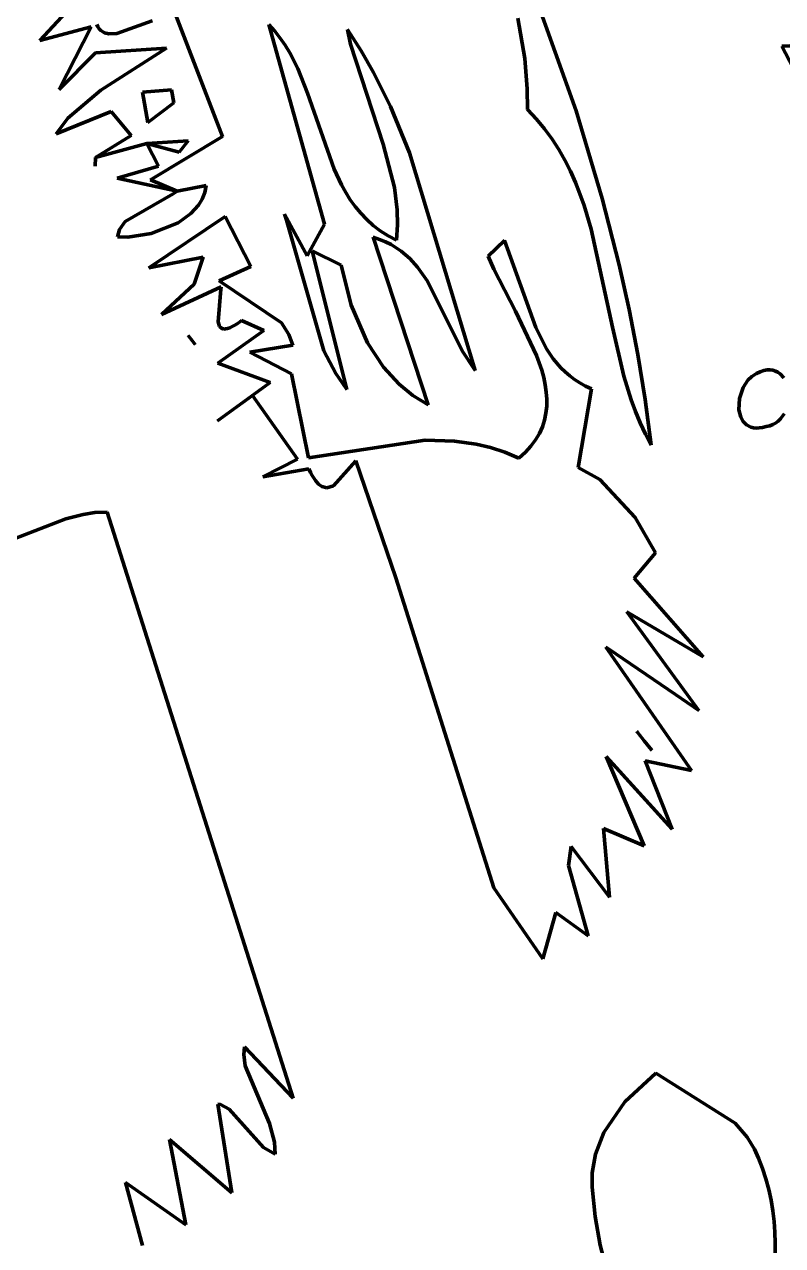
# Model space of a CAD drawing. Header units: millimetres. Extents: x 0 to 9.3, y 0 to 12.
# Drawn here: x 3.351 to 3.944, y 4.399 to 5.352 of the extents above; entities that cross this region are included whole.
import ezdxf

# ---------------------------------------------------------------- set-up
doc = ezdxf.new("R2010")
doc.units = ezdxf.units.MM
doc.layers.add('color#000000ff', color=7, linetype='CONTINUOUS', lineweight=100)
doc.layers.add('color#ffffffff', color=7, linetype='CONTINUOUS', lineweight=100)

msp = doc.modelspace()

# ---------------------------------------------------------------- linework, layer by layer
at = {"layer": 'color#000000ff'}
for p, q in [((3.78232, 5.28474), (3.69814, 5.52019)), ((3.50598, 5.26462), (3.44474, 5.42381)), ((3.40382, 5.38323), (3.3633, 5.33946)), ((3.73671, 5.35701), (3.74204, 5.32564)), ((3.3633, 5.33946), (3.40334, 5.35016)), ((3.40334, 5.35016), (3.37846, 5.30132)), ((3.40871, 5.35028), (3.40796, 5.35216)), ((3.40968, 5.3487), (3.40871, 5.35028)), ((3.41085, 5.34742), (3.40968, 5.3487)), ((3.41374, 5.34565), (3.41085, 5.34742)), ((3.4511, 5.35493), (3.42341, 5.34509)), ((3.54224, 5.35208), (3.58573, 5.19615)), ((3.54686, 5.34693), (3.54224, 5.35208)), ((3.61433, 5.33161), (3.60369, 5.34823)), ((3.60369, 5.34823), (3.60596, 5.33675)), ((3.41725, 5.34484), (3.41374, 5.34565)), ((3.42341, 5.34509), (3.41725, 5.34484)), ((3.55109, 5.34152), (3.54686, 5.34693)), ((3.55495, 5.33588), (3.55109, 5.34152)), ((3.37846, 5.30132), (3.40675, 5.32986)), ((3.40675, 5.32986), (3.4622, 5.33366)), ((3.4622, 5.33366), (3.41094, 5.30091)), ((3.55849, 5.33003), (3.55495, 5.33588)), ((3.56474, 5.31779), (3.55849, 5.33003)), ((3.60596, 5.33675), (3.63161, 5.25857)), ((3.62407, 5.31453), (3.61433, 5.33161)), ((3.98265, 5.33684), (3.94295, 5.33508)), ((3.94295, 5.33508), (3.96658, 5.28975)), ((3.74204, 5.32564), (3.74409, 5.30176)), ((3.57251, 5.29843), (3.56474, 5.31779)), ((3.63713, 5.28818), (3.62407, 5.31453)), ((3.41094, 5.30091), (3.38526, 5.27893)), ((3.44358, 5.29936), (3.46624, 5.30095)), ((3.46624, 5.30095), (3.46796, 5.29082)), ((3.74409, 5.30176), (3.74431, 5.28564)), ((3.44756, 5.27565), (3.44358, 5.29936)), ((3.46796, 5.29082), (3.44756, 5.27565)), ((3.59314, 5.23907), (3.57251, 5.29843)), ((3.3762, 5.26661), (3.41899, 5.28411)), ((3.41899, 5.28411), (3.43467, 5.26543)), ((3.65215, 5.25189), (3.63713, 5.28818)), ((3.74431, 5.28564), (3.75126, 5.27824)), ((3.80256, 5.21625), (3.78232, 5.28474)), ((3.38526, 5.27893), (3.3762, 5.26661)), ((3.75126, 5.27824), (3.75761, 5.27058)), ((3.43467, 5.26543), (3.40672, 5.24834)), ((3.44972, 5.23091), (3.50598, 5.26462)), ((3.75761, 5.27058), (3.7634, 5.26267)), ((3.7634, 5.26267), (3.76866, 5.25452)), ((3.40672, 5.24834), (3.44683, 5.25929)), ((3.44683, 5.25929), (3.47928, 5.26134)), ((3.44683, 5.25929), (3.45602, 5.24159)), ((3.47217, 5.25237), (3.44683, 5.25929)), ((3.47928, 5.26134), (3.47217, 5.25237)), ((3.63161, 5.25857), (3.64036, 5.22474)), ((3.76866, 5.25452), (3.77344, 5.24616)), ((3.40672, 5.24834), (3.40651, 5.24149)), ((3.40651, 5.24149), (3.40672, 5.24834)), ((3.70334, 5.08198), (3.65215, 5.25189)), ((3.77344, 5.24616), (3.77777, 5.2376)), ((3.45602, 5.24159), (3.42368, 5.23224)), ((3.59895, 5.22682), (3.59314, 5.23907)), ((3.77777, 5.2376), (3.78169, 5.22885)), ((3.42368, 5.23224), (3.47065, 5.22201)), ((3.47065, 5.22201), (3.44972, 5.23091)), ((3.49323, 5.22642), (3.47065, 5.22201)), ((3.49223, 5.22089), (3.49323, 5.22642)), ((3.60222, 5.22096), (3.59895, 5.22682)), ((3.64036, 5.22474), (3.64248, 5.20739)), ((3.78169, 5.22885), (3.78524, 5.21994)), ((3.46751, 5.21981), (3.43009, 5.19837)), ((3.47065, 5.22201), (3.46751, 5.21981)), ((3.48725, 5.21094), (3.4902, 5.21572)), ((3.4902, 5.21572), (3.49223, 5.22089)), ((3.60579, 5.21531), (3.60222, 5.22096)), ((3.60969, 5.20989), (3.60579, 5.21531)), ((3.78524, 5.21994), (3.78845, 5.21088)), ((3.81583, 5.16441), (3.80256, 5.21625)), ((3.4713, 5.19731), (3.48134, 5.20449)), ((3.48134, 5.20449), (3.48725, 5.21094)), ((3.61396, 5.20474), (3.60969, 5.20989)), ((3.61862, 5.19986), (3.61396, 5.20474)), ((3.64248, 5.20739), (3.64275, 5.1956)), ((3.78845, 5.21088), (3.79403, 5.19238)), ((3.43009, 5.19837), (3.42564, 5.19201)), ((3.50804, 5.20212), (3.44836, 5.16214)), ((3.45036, 5.18887), (3.4713, 5.19731)), ((3.52807, 5.16319), (3.50804, 5.20212)), ((3.57208, 5.17155), (3.55455, 5.20406)), ((3.55455, 5.20406), (3.556, 5.19931)), ((3.556, 5.19931), (3.58518, 5.09727)), ((3.58573, 5.19615), (3.57208, 5.17155)), ((3.62371, 5.19528), (3.61862, 5.19986)), ((3.62928, 5.19103), (3.62371, 5.19528)), ((3.64275, 5.1956), (3.64194, 5.1836)), ((3.42564, 5.19201), (3.42396, 5.18629)), ((3.42396, 5.18629), (3.43214, 5.18607)), ((3.43214, 5.18607), (3.45036, 5.18887)), ((3.66657, 5.05519), (3.62381, 5.18599)), ((3.62381, 5.18599), (3.62873, 5.18435)), ((3.63534, 5.18713), (3.62928, 5.19103)), ((3.64194, 5.1836), (3.63534, 5.18713)), ((3.79403, 5.19238), (3.81052, 5.1157)), ((3.62873, 5.18435), (3.63333, 5.18243)), ((3.63333, 5.18243), (3.63763, 5.18026)), ((3.63763, 5.18026), (3.64166, 5.17785)), ((3.64166, 5.17785), (3.64544, 5.17521)), ((3.72616, 5.18336), (3.71356, 5.17124)), ((3.75076, 5.11565), (3.72616, 5.18336)), ((3.44836, 5.16214), (3.49095, 5.17054)), ((3.49095, 5.17054), (3.48378, 5.14936)), ((3.6031, 5.06713), (3.57601, 5.1753)), ((3.57601, 5.1753), (3.5987, 5.1641)), ((3.64544, 5.17521), (3.65227, 5.16932)), ((3.65227, 5.16932), (3.65829, 5.16269)), ((3.71356, 5.17124), (3.71794, 5.1611)), ((3.50349, 5.15205), (3.52807, 5.16319)), ((3.5987, 5.1641), (3.60654, 5.13306)), ((3.65829, 5.16269), (3.66605, 5.15164)), ((3.71794, 5.1611), (3.73492, 5.12836)), ((3.8236, 5.1296), (3.81583, 5.16441)), ((3.48378, 5.14936), (3.45832, 5.12563)), ((3.45832, 5.12563), (3.5049, 5.14726)), ((3.55201, 5.11918), (3.50349, 5.15205)), ((3.5049, 5.14726), (3.50481, 5.14559)), ((3.66605, 5.15164), (3.6932, 5.09742)), ((3.50481, 5.14559), (3.50263, 5.11994)), ((3.60654, 5.13306), (3.61929, 5.10356)), ((3.73492, 5.12836), (3.75141, 5.0938)), ((3.83041, 5.09457), (3.8236, 5.1296)), ((3.50263, 5.11994), (3.50372, 5.11639)), ((3.51576, 5.11748), (3.51816, 5.11903)), ((3.51816, 5.11903), (3.52083, 5.12094)), ((3.52083, 5.12094), (3.53819, 5.11326)), ((3.55784, 5.11005), (3.55201, 5.11918)), ((3.47929, 5.1094), (3.48131, 5.10669)), ((3.48469, 5.10218), (3.47929, 5.1094)), ((3.53819, 5.11326), (3.50242, 5.08762)), ((3.50372, 5.11639), (3.50512, 5.11492)), ((3.50512, 5.11492), (3.50717, 5.11432)), ((3.50717, 5.11432), (3.50847, 5.11439)), ((3.50847, 5.11439), (3.50997, 5.11472)), ((3.50997, 5.11472), (3.51167, 5.11534)), ((3.51167, 5.11534), (3.5136, 5.11625)), ((3.5136, 5.11625), (3.51576, 5.11748)), ((3.56094, 5.10189), (3.55784, 5.11005)), ((3.75919, 5.09887), (3.75076, 5.11565)), ((3.81052, 5.1157), (3.81953, 5.07762)), ((3.48131, 5.10669), (3.48469, 5.10218)), ((3.52744, 5.09636), (3.56094, 5.10189)), ((3.61929, 5.10356), (3.63182, 5.08458)), ((3.5599, 5.07926), (3.52744, 5.09636)), ((3.58518, 5.09727), (3.59445, 5.07956)), ((3.6932, 5.09742), (3.70334, 5.08198)), ((3.75141, 5.0938), (3.7554, 5.08226)), ((3.76436, 5.0912), (3.75919, 5.09887)), ((3.77033, 5.08414), (3.76436, 5.0912)), ((3.83618, 5.05931), (3.83041, 5.09457)), ((3.50242, 5.08762), (3.54317, 5.07271)), ((3.63182, 5.08458), (3.64409, 5.07124)), ((3.7554, 5.08226), (3.75695, 5.07652)), ((3.77365, 5.08087), (3.77033, 5.08414)), ((3.77722, 5.07779), (3.77365, 5.08087)), ((3.92609, 5.08099), (3.92319, 5.07961)), ((3.92883, 5.08192), (3.92609, 5.08099)), ((3.93139, 5.08241), (3.92883, 5.08192)), ((3.93378, 5.0825), (3.93139, 5.08241)), ((3.936, 5.08222), (3.93378, 5.0825)), ((3.93804, 5.08159), (3.936, 5.08222)), ((3.9399, 5.08065), (3.93804, 5.08159)), ((3.94158, 5.07942), (3.9399, 5.08065)), ((3.54317, 5.07271), (3.50202, 5.04278)), ((3.57306, 5.01386), (3.5599, 5.07926)), ((3.59445, 5.07956), (3.6031, 5.06713)), ((3.64409, 5.07124), (3.6547, 5.06255)), ((3.75695, 5.07652), (3.75814, 5.07083)), ((3.75814, 5.07083), (3.75895, 5.06518)), ((3.78105, 5.07492), (3.77722, 5.07779)), ((3.78516, 5.07225), (3.78105, 5.07492)), ((3.78956, 5.06981), (3.78516, 5.07225)), ((3.81953, 5.07762), (3.82528, 5.05911)), ((3.9164, 5.07436), (3.9127, 5.06877)), ((3.91954, 5.07737), (3.9164, 5.07436)), ((3.92319, 5.07961), (3.91954, 5.07737)), ((3.94439, 5.07621), (3.94158, 5.07942)), ((3.50202, 5.04278), (3.5295, 5.06259)), ((3.5295, 5.06259), (3.56455, 5.01276)), ((3.6547, 5.06255), (3.66657, 5.05519)), ((3.75895, 5.06518), (3.75933, 5.0596)), ((3.78379, 5.0063), (3.79428, 5.06761)), ((3.79428, 5.06761), (3.78956, 5.06981)), ((3.9127, 5.06877), (3.9098, 5.06016)), ((3.75925, 5.05408), (3.75866, 5.04864)), ((3.75933, 5.0596), (3.75925, 5.05408)), ((3.82528, 5.05911), (3.82861, 5.05004)), ((3.84081, 5.02382), (3.83618, 5.05931)), ((3.9098, 5.06016), (3.90941, 5.05139)), ((3.75755, 5.0433), (3.75585, 5.03805)), ((3.75866, 5.04864), (3.75755, 5.0433)), ((3.82861, 5.05004), (3.83228, 5.04113)), ((3.90941, 5.05139), (3.91088, 5.0455)), ((3.91088, 5.0455), (3.91275, 5.0422)), ((3.93808, 5.04098), (3.94007, 5.04246)), ((3.94007, 5.04246), (3.94184, 5.04417)), ((3.94184, 5.04417), (3.94471, 5.04817)), ((3.75354, 5.03291), (3.75059, 5.02789)), ((3.75585, 5.03805), (3.75354, 5.03291)), ((3.83228, 5.04113), (3.83633, 5.03238)), ((3.91275, 5.0422), (3.91537, 5.03959)), ((3.91537, 5.03959), (3.91875, 5.03783)), ((3.91875, 5.03783), (3.92074, 5.03731)), ((3.92074, 5.03731), (3.92293, 5.03708)), ((3.92293, 5.03708), (3.92533, 5.03713)), ((3.92533, 5.03713), (3.92793, 5.0375)), ((3.92793, 5.0375), (3.93075, 5.0382)), ((3.93075, 5.0382), (3.93342, 5.03882)), ((3.93342, 5.03882), (3.93587, 5.03975)), ((3.93587, 5.03975), (3.93808, 5.04098)), ((3.66439, 5.02766), (3.57306, 5.01386)), ((3.68724, 5.0269), (3.66439, 5.02766)), ((3.70421, 5.02446), (3.68724, 5.0269)), ((3.7154, 5.0218), (3.70421, 5.02446)), ((3.75059, 5.02789), (3.74694, 5.023)), ((3.83633, 5.03238), (3.84081, 5.02382)), ((3.72649, 5.01822), (3.7154, 5.0218)), ((3.73744, 5.01365), (3.72649, 5.01822)), ((3.74257, 5.01825), (3.73744, 5.01365)), ((3.74694, 5.023), (3.74257, 5.01825)), ((3.56455, 5.01276), (3.53749, 4.99887)), ((3.53749, 4.99887), (3.57351, 5.00527)), ((3.57351, 5.00527), (3.57476, 5.0025)), ((3.59264, 4.99193), (3.61027, 5.01156)), ((3.61027, 5.01156), (3.64148, 4.92004)), ((3.80074, 4.99698), (3.78379, 5.0063)), ((3.57476, 5.0025), (3.57601, 5.00005)), ((3.57601, 5.00005), (3.57853, 4.99607)), ((3.57853, 4.99607), (3.58107, 4.99322)), ((3.82835, 4.9672), (3.80074, 4.99698)), ((3.58107, 4.99322), (3.58362, 4.99141)), ((3.58362, 4.99141), (3.58748, 4.99045)), ((3.58748, 4.99045), (3.59264, 4.99193)), ((3.38363, 4.96613), (3.32694, 4.94426)), ((3.39716, 4.96972), (3.38363, 4.96613)), ((3.40641, 4.97112), (3.39716, 4.96972)), ((3.41589, 4.97151), (3.40641, 4.97112)), ((3.56126, 4.51391), (3.41589, 4.97151)), ((3.84425, 4.9396), (3.82835, 4.9672)), ((3.82753, 4.92), (3.84425, 4.9396)), ((3.64148, 4.92004), (3.71808, 4.67811)), ((3.88159, 4.85854), (3.82753, 4.92)), ((3.87816, 4.81648), (3.82183, 4.89374)), ((3.82183, 4.89374), (3.88159, 4.85854)), ((3.87236, 4.76971), (3.80548, 4.86599)), ((3.80548, 4.86599), (3.80742, 4.86467)), ((3.80742, 4.86467), (3.85974, 4.82903)), ((3.85974, 4.82903), (3.87816, 4.81648)), ((3.83529, 4.79283), (3.82961, 4.80028)), ((3.82961, 4.80028), (3.82991, 4.79989)), ((3.82991, 4.79989), (3.83529, 4.79283)), ((3.83529, 4.79283), (3.8414, 4.78563)), ((3.84108, 4.78601), (3.83529, 4.79283)), ((3.8414, 4.78563), (3.84108, 4.78601)), ((3.83526, 4.71104), (3.80563, 4.78064)), ((3.80563, 4.78064), (3.85726, 4.72401)), ((3.85726, 4.72401), (3.83617, 4.7773)), ((3.83617, 4.7773), (3.87236, 4.76971)), ((3.8083, 4.67097), (3.80351, 4.72457)), ((3.80351, 4.72457), (3.83526, 4.71104)), ((3.7764, 4.69557), (3.77832, 4.71036)), ((3.77832, 4.71036), (3.8083, 4.67097)), ((3.79173, 4.64078), (3.7764, 4.69557)), ((3.71808, 4.67811), (3.75612, 4.62267)), ((3.75612, 4.62267), (3.76636, 4.65882)), ((3.76636, 4.65882), (3.79173, 4.64078)), ((3.52271, 4.54804), (3.52314, 4.55413)), ((3.52363, 4.5392), (3.52271, 4.54804)), ((3.52314, 4.55413), (3.56126, 4.51391)), ((3.5427, 4.49427), (3.52363, 4.5392)), ((3.8446, 4.53362), (3.8204, 4.5111)), ((3.90637, 4.4946), (3.8446, 4.53362)), ((3.51325, 4.44009), (3.50246, 4.50943)), ((3.50246, 4.50943), (3.50435, 4.50895)), ((3.50435, 4.50895), (3.51117, 4.50548)), ((3.8204, 4.5111), (3.8038, 4.4871)), ((3.51117, 4.50548), (3.53804, 4.47555)), ((3.54669, 4.47956), (3.5427, 4.49427)), ((3.91579, 4.4836), (3.90637, 4.4946)), ((3.47743, 4.41517), (3.46469, 4.48176)), ((3.46469, 4.48176), (3.51325, 4.44009)), ((3.8038, 4.4871), (3.79725, 4.47028)), ((3.92158, 4.47417), (3.91579, 4.4836)), ((3.53804, 4.47555), (3.54707, 4.47025)), ((3.54707, 4.47025), (3.54669, 4.47956)), ((3.92473, 4.46724), (3.92158, 4.47417)), ((3.79725, 4.47028), (3.79476, 4.45585)), ((3.92784, 4.45918), (3.92473, 4.46724)), ((3.79476, 4.45585), (3.79477, 4.44447)), ((3.93051, 4.45103), (3.92784, 4.45918)), ((3.4434, 4.39896), (3.4303, 4.44813)), ((3.4303, 4.44813), (3.47743, 4.41517)), ((3.79477, 4.44447), (3.79704, 4.42168)), ((3.93273, 4.44281), (3.93051, 4.45103)), ((3.93454, 4.43451), (3.93273, 4.44281)), ((3.93593, 4.42616), (3.93454, 4.43451)), ((3.93692, 4.41776), (3.93593, 4.42616)), ((3.79704, 4.42168), (3.80102, 4.39923)), ((3.93753, 4.40933), (3.93692, 4.41776)), ((3.93775, 4.40087), (3.93753, 4.40933)), ((3.80102, 4.39923), (3.81087, 4.36253)), ((3.9376, 4.39239), (3.93775, 4.40087))]:
    msp.add_line(p, q, dxfattribs=at)
at = {"layer": 'color#ffffffff'}
for p, q in [((3.69814, 5.52019), (3.78232, 5.28474)), ((3.44474, 5.42381), (3.50598, 5.26462)), ((3.3633, 5.33946), (3.40382, 5.38323)), ((3.74204, 5.32564), (3.73671, 5.35701)), ((3.40334, 5.35016), (3.3633, 5.33946)), ((3.37846, 5.30132), (3.40334, 5.35016)), ((3.40796, 5.35216), (3.40871, 5.35028)), ((3.40871, 5.35028), (3.40968, 5.3487)), ((3.40968, 5.3487), (3.41085, 5.34742)), ((3.41085, 5.34742), (3.41374, 5.34565)), ((3.42341, 5.34509), (3.4511, 5.35493)), ((3.54224, 5.35208), (3.54686, 5.34693)), ((3.58573, 5.19615), (3.54224, 5.35208)), ((3.60596, 5.33675), (3.60369, 5.34823)), ((3.60369, 5.34823), (3.61433, 5.33161)), ((3.41374, 5.34565), (3.41725, 5.34484)), ((3.41725, 5.34484), (3.42341, 5.34509)), ((3.54686, 5.34693), (3.55109, 5.34152)), ((3.55109, 5.34152), (3.55495, 5.33588)), ((3.40675, 5.32986), (3.37846, 5.30132)), ((3.4622, 5.33366), (3.40675, 5.32986)), ((3.41094, 5.30091), (3.4622, 5.33366)), ((3.55495, 5.33588), (3.55849, 5.33003)), ((3.55849, 5.33003), (3.56474, 5.31779)), ((3.63161, 5.25857), (3.60596, 5.33675)), ((3.61433, 5.33161), (3.62407, 5.31453)), ((3.94295, 5.33508), (3.98265, 5.33684)), ((3.96658, 5.28975), (3.94295, 5.33508)), ((3.74409, 5.30176), (3.74204, 5.32564)), ((3.56474, 5.31779), (3.57251, 5.29843)), ((3.62407, 5.31453), (3.63713, 5.28818)), ((3.38526, 5.27893), (3.41094, 5.30091)), ((3.46624, 5.30095), (3.44358, 5.29936)), ((3.46796, 5.29082), (3.46624, 5.30095)), ((3.74431, 5.28564), (3.74409, 5.30176)), ((3.44358, 5.29936), (3.44756, 5.27565)), ((3.44756, 5.27565), (3.46796, 5.29082)), ((3.57251, 5.29843), (3.59314, 5.23907)), ((3.41899, 5.28411), (3.3762, 5.26661)), ((3.43467, 5.26543), (3.41899, 5.28411)), ((3.63713, 5.28818), (3.65215, 5.25189)), ((3.75126, 5.27824), (3.74431, 5.28564)), ((3.78232, 5.28474), (3.80256, 5.21625)), ((3.3762, 5.26661), (3.38526, 5.27893)), ((3.75761, 5.27058), (3.75126, 5.27824)), ((3.40672, 5.24834), (3.43467, 5.26543)), ((3.50598, 5.26462), (3.44972, 5.23091)), ((3.7634, 5.26267), (3.75761, 5.27058)), ((3.76866, 5.25452), (3.7634, 5.26267)), ((3.44683, 5.25929), (3.40672, 5.24834)), ((3.47928, 5.26134), (3.44683, 5.25929)), ((3.45602, 5.24159), (3.44683, 5.25929)), ((3.44683, 5.25929), (3.47217, 5.25237)), ((3.47217, 5.25237), (3.47928, 5.26134)), ((3.64036, 5.22474), (3.63161, 5.25857)), ((3.77344, 5.24616), (3.76866, 5.25452)), ((3.40672, 5.24834), (3.40651, 5.24149)), ((3.40651, 5.24149), (3.40672, 5.24834)), ((3.65215, 5.25189), (3.70334, 5.08198)), ((3.77777, 5.2376), (3.77344, 5.24616)), ((3.42368, 5.23224), (3.45602, 5.24159)), ((3.59314, 5.23907), (3.59895, 5.22682)), ((3.78169, 5.22885), (3.77777, 5.2376)), ((3.47065, 5.22201), (3.42368, 5.23224)), ((3.44972, 5.23091), (3.47065, 5.22201)), ((3.47065, 5.22201), (3.49323, 5.22642)), ((3.49323, 5.22642), (3.49223, 5.22089)), ((3.59895, 5.22682), (3.60222, 5.22096)), ((3.64248, 5.20739), (3.64036, 5.22474)), ((3.78524, 5.21994), (3.78169, 5.22885)), ((3.43009, 5.19837), (3.46751, 5.21981)), ((3.46751, 5.21981), (3.47065, 5.22201)), ((3.4902, 5.21572), (3.48725, 5.21094)), ((3.49223, 5.22089), (3.4902, 5.21572)), ((3.60222, 5.22096), (3.60579, 5.21531)), ((3.60579, 5.21531), (3.60969, 5.20989)), ((3.78845, 5.21088), (3.78524, 5.21994)), ((3.80256, 5.21625), (3.81583, 5.16441)), ((3.48134, 5.20449), (3.4713, 5.19731)), ((3.48725, 5.21094), (3.48134, 5.20449)), ((3.60969, 5.20989), (3.61396, 5.20474)), ((3.61396, 5.20474), (3.61862, 5.19986)), ((3.64275, 5.1956), (3.64248, 5.20739)), ((3.79403, 5.19238), (3.78845, 5.21088)), ((3.42564, 5.19201), (3.43009, 5.19837)), ((3.44836, 5.16214), (3.50804, 5.20212)), ((3.4713, 5.19731), (3.45036, 5.18887)), ((3.50804, 5.20212), (3.52807, 5.16319)), ((3.556, 5.19931), (3.55455, 5.20406)), ((3.55455, 5.20406), (3.57208, 5.17155)), ((3.58518, 5.09727), (3.556, 5.19931)), ((3.57208, 5.17155), (3.58573, 5.19615)), ((3.61862, 5.19986), (3.62371, 5.19528)), ((3.62371, 5.19528), (3.62928, 5.19103)), ((3.64194, 5.1836), (3.64275, 5.1956)), ((3.42396, 5.18629), (3.42564, 5.19201)), ((3.43214, 5.18607), (3.42396, 5.18629)), ((3.45036, 5.18887), (3.43214, 5.18607)), ((3.62873, 5.18435), (3.62381, 5.18599)), ((3.62381, 5.18599), (3.66657, 5.05519)), ((3.62928, 5.19103), (3.63534, 5.18713)), ((3.63534, 5.18713), (3.64194, 5.1836)), ((3.81052, 5.1157), (3.79403, 5.19238)), ((3.63333, 5.18243), (3.62873, 5.18435)), ((3.63763, 5.18026), (3.63333, 5.18243)), ((3.64166, 5.17785), (3.63763, 5.18026)), ((3.64544, 5.17521), (3.64166, 5.17785)), ((3.71356, 5.17124), (3.72616, 5.18336)), ((3.72616, 5.18336), (3.75076, 5.11565)), ((3.49095, 5.17054), (3.44836, 5.16214)), ((3.48378, 5.14936), (3.49095, 5.17054)), ((3.5987, 5.1641), (3.57601, 5.1753)), ((3.57601, 5.1753), (3.6031, 5.06713)), ((3.65227, 5.16932), (3.64544, 5.17521)), ((3.65829, 5.16269), (3.65227, 5.16932)), ((3.71794, 5.1611), (3.71356, 5.17124)), ((3.52807, 5.16319), (3.50349, 5.15205)), ((3.60654, 5.13306), (3.5987, 5.1641)), ((3.66605, 5.15164), (3.65829, 5.16269)), ((3.73492, 5.12836), (3.71794, 5.1611)), ((3.81583, 5.16441), (3.8236, 5.1296)), ((3.45832, 5.12563), (3.48378, 5.14936)), ((3.5049, 5.14726), (3.45832, 5.12563)), ((3.50349, 5.15205), (3.55201, 5.11918)), ((3.50481, 5.14559), (3.5049, 5.14726)), ((3.6932, 5.09742), (3.66605, 5.15164)), ((3.50263, 5.11994), (3.50481, 5.14559)), ((3.61929, 5.10356), (3.60654, 5.13306)), ((3.75141, 5.0938), (3.73492, 5.12836)), ((3.8236, 5.1296), (3.83041, 5.09457)), ((3.50372, 5.11639), (3.50263, 5.11994)), ((3.51816, 5.11903), (3.51576, 5.11748)), ((3.52083, 5.12094), (3.51816, 5.11903)), ((3.53819, 5.11326), (3.52083, 5.12094)), ((3.55201, 5.11918), (3.55784, 5.11005)), ((3.47929, 5.1094), (3.48469, 5.10218)), ((3.48131, 5.10669), (3.47929, 5.1094)), ((3.50242, 5.08762), (3.53819, 5.11326)), ((3.50512, 5.11492), (3.50372, 5.11639)), ((3.50717, 5.11432), (3.50512, 5.11492)), ((3.50847, 5.11439), (3.50717, 5.11432)), ((3.50997, 5.11472), (3.50847, 5.11439)), ((3.51167, 5.11534), (3.50997, 5.11472)), ((3.5136, 5.11625), (3.51167, 5.11534)), ((3.51576, 5.11748), (3.5136, 5.11625)), ((3.55784, 5.11005), (3.56094, 5.10189)), ((3.75076, 5.11565), (3.75919, 5.09887)), ((3.81953, 5.07762), (3.81052, 5.1157)), ((3.48469, 5.10218), (3.48131, 5.10669)), ((3.56094, 5.10189), (3.52744, 5.09636)), ((3.63182, 5.08458), (3.61929, 5.10356)), ((3.52744, 5.09636), (3.5599, 5.07926)), ((3.59445, 5.07956), (3.58518, 5.09727)), ((3.70334, 5.08198), (3.6932, 5.09742)), ((3.7554, 5.08226), (3.75141, 5.0938)), ((3.75919, 5.09887), (3.76436, 5.0912)), ((3.76436, 5.0912), (3.77033, 5.08414)), ((3.83041, 5.09457), (3.83618, 5.05931)), ((3.54317, 5.07271), (3.50242, 5.08762)), ((3.64409, 5.07124), (3.63182, 5.08458)), ((3.75695, 5.07652), (3.7554, 5.08226)), ((3.77033, 5.08414), (3.77365, 5.08087)), ((3.77365, 5.08087), (3.77722, 5.07779)), ((3.92319, 5.07961), (3.92609, 5.08099)), ((3.92609, 5.08099), (3.92883, 5.08192)), ((3.92883, 5.08192), (3.93139, 5.08241)), ((3.93139, 5.08241), (3.93378, 5.0825)), ((3.93378, 5.0825), (3.936, 5.08222)), ((3.936, 5.08222), (3.93804, 5.08159)), ((3.93804, 5.08159), (3.9399, 5.08065)), ((3.9399, 5.08065), (3.94158, 5.07942)), ((3.50202, 5.04278), (3.54317, 5.07271)), ((3.5599, 5.07926), (3.57306, 5.01386)), ((3.6031, 5.06713), (3.59445, 5.07956)), ((3.6547, 5.06255), (3.64409, 5.07124)), ((3.75814, 5.07083), (3.75695, 5.07652)), ((3.75895, 5.06518), (3.75814, 5.07083)), ((3.77722, 5.07779), (3.78105, 5.07492)), ((3.78105, 5.07492), (3.78516, 5.07225)), ((3.78516, 5.07225), (3.78956, 5.06981)), ((3.82528, 5.05911), (3.81953, 5.07762)), ((3.9127, 5.06877), (3.9164, 5.07436)), ((3.9164, 5.07436), (3.91954, 5.07737)), ((3.91954, 5.07737), (3.92319, 5.07961)), ((3.94158, 5.07942), (3.94439, 5.07621)), ((3.5295, 5.06259), (3.50202, 5.04278)), ((3.56455, 5.01276), (3.5295, 5.06259)), ((3.66657, 5.05519), (3.6547, 5.06255)), ((3.75933, 5.0596), (3.75895, 5.06518)), ((3.79428, 5.06761), (3.78379, 5.0063)), ((3.78956, 5.06981), (3.79428, 5.06761)), ((3.9098, 5.06016), (3.9127, 5.06877)), ((3.75866, 5.04864), (3.75925, 5.05408)), ((3.75925, 5.05408), (3.75933, 5.0596)), ((3.82861, 5.05004), (3.82528, 5.05911)), ((3.83618, 5.05931), (3.84081, 5.02382)), ((3.90941, 5.05139), (3.9098, 5.06016)), ((3.75585, 5.03805), (3.75755, 5.0433)), ((3.75755, 5.0433), (3.75866, 5.04864)), ((3.83228, 5.04113), (3.82861, 5.05004)), ((3.91088, 5.0455), (3.90941, 5.05139)), ((3.91275, 5.0422), (3.91088, 5.0455)), ((3.94007, 5.04246), (3.93808, 5.04098)), ((3.94184, 5.04417), (3.94007, 5.04246)), ((3.94471, 5.04817), (3.94184, 5.04417)), ((3.75059, 5.02789), (3.75354, 5.03291)), ((3.75354, 5.03291), (3.75585, 5.03805)), ((3.83633, 5.03238), (3.83228, 5.04113)), ((3.91537, 5.03959), (3.91275, 5.0422)), ((3.91875, 5.03783), (3.91537, 5.03959)), ((3.92074, 5.03731), (3.91875, 5.03783)), ((3.92293, 5.03708), (3.92074, 5.03731)), ((3.92533, 5.03713), (3.92293, 5.03708)), ((3.92793, 5.0375), (3.92533, 5.03713)), ((3.93075, 5.0382), (3.92793, 5.0375)), ((3.93342, 5.03882), (3.93075, 5.0382)), ((3.93587, 5.03975), (3.93342, 5.03882)), ((3.93808, 5.04098), (3.93587, 5.03975)), ((3.57306, 5.01386), (3.66439, 5.02766)), ((3.66439, 5.02766), (3.68724, 5.0269)), ((3.68724, 5.0269), (3.70421, 5.02446)), ((3.70421, 5.02446), (3.7154, 5.0218)), ((3.74694, 5.023), (3.75059, 5.02789)), ((3.84081, 5.02382), (3.83633, 5.03238)), ((3.7154, 5.0218), (3.72649, 5.01822)), ((3.72649, 5.01822), (3.73744, 5.01365)), ((3.73744, 5.01365), (3.74257, 5.01825)), ((3.74257, 5.01825), (3.74694, 5.023)), ((3.53749, 4.99887), (3.56455, 5.01276)), ((3.57351, 5.00527), (3.53749, 4.99887)), ((3.57476, 5.0025), (3.57351, 5.00527)), ((3.61027, 5.01156), (3.59264, 4.99193)), ((3.64148, 4.92004), (3.61027, 5.01156)), ((3.78379, 5.0063), (3.80074, 4.99698)), ((3.57601, 5.00005), (3.57476, 5.0025)), ((3.57853, 4.99607), (3.57601, 5.00005)), ((3.58107, 4.99322), (3.57853, 4.99607)), ((3.80074, 4.99698), (3.82835, 4.9672)), ((3.58362, 4.99141), (3.58107, 4.99322)), ((3.58748, 4.99045), (3.58362, 4.99141)), ((3.59264, 4.99193), (3.58748, 4.99045)), ((3.32694, 4.94426), (3.38363, 4.96613)), ((3.38363, 4.96613), (3.39716, 4.96972)), ((3.39716, 4.96972), (3.40641, 4.97112)), ((3.40641, 4.97112), (3.41589, 4.97151)), ((3.41589, 4.97151), (3.56126, 4.51391)), ((3.82835, 4.9672), (3.84425, 4.9396)), ((3.84425, 4.9396), (3.82753, 4.92)), ((3.71808, 4.67811), (3.64148, 4.92004)), ((3.82753, 4.92), (3.88159, 4.85854)), ((3.88159, 4.85854), (3.82183, 4.89374)), ((3.82183, 4.89374), (3.87816, 4.81648)), ((3.80742, 4.86467), (3.80548, 4.86599)), ((3.80548, 4.86599), (3.87236, 4.76971)), ((3.85974, 4.82903), (3.80742, 4.86467)), ((3.87816, 4.81648), (3.85974, 4.82903)), ((3.82991, 4.79989), (3.82961, 4.80028)), ((3.82961, 4.80028), (3.83529, 4.79283)), ((3.83529, 4.79283), (3.82991, 4.79989)), ((3.83529, 4.79283), (3.84108, 4.78601)), ((3.8414, 4.78563), (3.83529, 4.79283)), ((3.84108, 4.78601), (3.8414, 4.78563)), ((3.85726, 4.72401), (3.80563, 4.78064)), ((3.80563, 4.78064), (3.83526, 4.71104)), ((3.87236, 4.76971), (3.83617, 4.7773)), ((3.83617, 4.7773), (3.85726, 4.72401)), ((3.83526, 4.71104), (3.80351, 4.72457)), ((3.80351, 4.72457), (3.8083, 4.67097)), ((3.77832, 4.71036), (3.7764, 4.69557)), ((3.8083, 4.67097), (3.77832, 4.71036)), ((3.7764, 4.69557), (3.79173, 4.64078)), ((3.75612, 4.62267), (3.71808, 4.67811)), ((3.76636, 4.65882), (3.75612, 4.62267)), ((3.79173, 4.64078), (3.76636, 4.65882)), ((3.52314, 4.55413), (3.52271, 4.54804)), ((3.52271, 4.54804), (3.52363, 4.5392)), ((3.56126, 4.51391), (3.52314, 4.55413)), ((3.52363, 4.5392), (3.5427, 4.49427)), ((3.8204, 4.5111), (3.8446, 4.53362)), ((3.8446, 4.53362), (3.90637, 4.4946)), ((3.50435, 4.50895), (3.50246, 4.50943)), ((3.50246, 4.50943), (3.51325, 4.44009)), ((3.51117, 4.50548), (3.50435, 4.50895)), ((3.8038, 4.4871), (3.8204, 4.5111)), ((3.53804, 4.47555), (3.51117, 4.50548)), ((3.5427, 4.49427), (3.54669, 4.47956)), ((3.90637, 4.4946), (3.91579, 4.4836)), ((3.51325, 4.44009), (3.46469, 4.48176)), ((3.46469, 4.48176), (3.47743, 4.41517)), ((3.79725, 4.47028), (3.8038, 4.4871)), ((3.91579, 4.4836), (3.92158, 4.47417)), ((3.54707, 4.47025), (3.53804, 4.47555)), ((3.54669, 4.47956), (3.54707, 4.47025)), ((3.92158, 4.47417), (3.92473, 4.46724)), ((3.79476, 4.45585), (3.79725, 4.47028)), ((3.92473, 4.46724), (3.92784, 4.45918)), ((3.79477, 4.44447), (3.79476, 4.45585)), ((3.92784, 4.45918), (3.93051, 4.45103)), ((3.47743, 4.41517), (3.4303, 4.44813)), ((3.4303, 4.44813), (3.4434, 4.39896)), ((3.79704, 4.42168), (3.79477, 4.44447)), ((3.93051, 4.45103), (3.93273, 4.44281)), ((3.93273, 4.44281), (3.93454, 4.43451)), ((3.93454, 4.43451), (3.93593, 4.42616)), ((3.93593, 4.42616), (3.93692, 4.41776)), ((3.80102, 4.39923), (3.79704, 4.42168)), ((3.93692, 4.41776), (3.93753, 4.40933)), ((3.93753, 4.40933), (3.93775, 4.40087)), ((3.81087, 4.36253), (3.80102, 4.39923)), ((3.93775, 4.40087), (3.9376, 4.39239))]:
    msp.add_line(p, q, dxfattribs=at)

doc.saveas('drawing.dxf')
